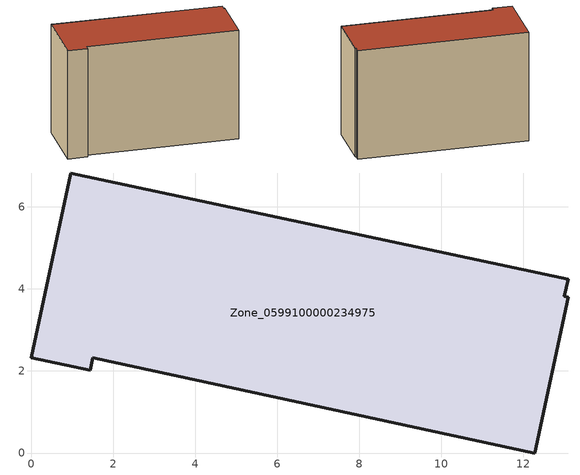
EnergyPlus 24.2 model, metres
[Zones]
Zone_0599100000234975
 floor ground (C_G): 13.01,3.82 13.1,3.8 12.29,0 1.5,2.32 1.44,2.02 0,2.33 0.97,6.83 13.1,4.23 z0
 wall outside (C_F): 0.97,6.83 0,2.33 1.44,2.02 1.5,2.32 12.29,0 13.1,3.8 13.01,3.82 13.1,4.23 0.97,6.83 z0:8.34
 roof outside (C_R): 13.01,3.82 13.1,4.23 0.97,6.83 0,2.33 1.44,2.02 1.5,2.32 12.29,0 13.1,3.8 z8.34
[BUILDING]
Pand.0599100000234975: North Axis=0; Terrain=City; Loads Convergence Tolerance Value=0.04; Temperature Convergence Tolerance Value=0.4; Solar Distribution=FullExterior; Maximum Number of Warmup Days=25; Minimum Number of Warmup Days=1
[Site:Location]
Rotterdam.The.Hague.AP_ZH_NLD Design_Conditions: Latitude=51.96; Longitude=4.45; Time Zone=1; Elevation=-4.5
[SITE:GROUNDTEMPERATURE:BUILDINGSURFACE]
18, 18, 18, 18, 18, 18, 18, 18, 18, 18, 18, 18
[MATERIAL] Thermal Absorptance=0.9; Solar Absorptance=0.7; Visible Absorptance=0.7
Name | Roughness | Thickness | Conductivity | Density | Specific Heat
G.TI.1975-1991 | MediumSmooth | 0.15 | 0.288461 | 540 | 1210
F.TI.1975-1991 | Rough | 0.3 | 0.230769 | 1920 | 840
R.TI.1975-1991 | MediumRough | 0.2 | 0.153846 | 1500 | 1000
[CONSTRUCTION]
C_G: G.TI.1975-1991
C_F: F.TI.1975-1991
C_R: R.TI.1975-1991
[ZONE]
Zone_0599100000234975: Type=1; Multiplier=1; Ceiling Height=Autocalculate; Volume=Autocalculate; Floor Area=autocalculate; Part of Total Floor Area=Yes
[ZONEINFILTRATION:DESIGNFLOWRATE]
Infil_Zone_0599100000234975: Zone or ZoneList or Space or SpaceList=Zone_0599100000234975; Schedule=AlwaysOn; Design Flow Rate Calculation Method=Flow/Area; Flow Rate per Floor Area=0.003; Constant Term Coefficient=1; Temperature Term Coefficient=0; Velocity Term Coefficient=0; Velocity Squared Term Coefficient=0
[HVACTEMPLATE:ZONE:IDEALLOADSAIRSYSTEM]
Zone_0599100000234975: Maximum Heating Supply Air Temperature=50; Minimum Cooling Supply Air Temperature=13; Maximum Heating Supply Air Humidity Ratio=0.0156; Minimum Cooling Supply Air Humidity Ratio=0.0077; Heating Limit=NoLimit; Cooling Limit=NoLimit; Dehumidification Control Type=ConstantSensibleHeatRatio; Cooling Sensible Heat Ratio=0.7; Dehumidification Setpoint=60; Humidification Control Type=None; Humidification Setpoint=30; Outdoor Air Method=None; Outdoor Air Flow Rate per Person=0.00944; Outdoor Air Flow Rate per Zone Floor Area=0; Outdoor Air Flow Rate per Zone=0; Demand Controlled Ventilation Type=None; Outdoor Air Economizer Type=NoEconomizer; Heat Recovery Type=None; Sensible Heat Recovery Effectiveness=0.7; Latent Heat Recovery Effectiveness=0.65
[ZONECONTROL:THERMOSTAT]
ThermostatControl_Zone_0599100000234975: Zone or ZoneList=Zone_0599100000234975; Control Type Schedule=DualSetpointControlType; Control 1=Thermostat_Zone_0599100000234975; Temperature Difference Between Cutout And Setpoint=0
[THERMOSTATSETPOINT:DUALSETPOINT]
Thermostat_Zone_0599100000234975: Heating Setpoint Temperature Schedule=HeatingSetpoint_Zone_0599100000234975; Cooling Setpoint Temperature Schedule=CoolingSetpoint_Zone_0599100000234975
[SCHEDULE:COMPACT]
HeatingSetpoint_Zone_0599100000234975: Through: 12/31, For: AllDays, Until: 24:00, 21
CoolingSetpoint_Zone_0599100000234975: Through: 12/31, For: AllDays, Until: 24:00, 24
DualSetpointControlType: Through: 12/31, For: AllDays, Until: 24:00, 4
AlwaysOn: Through: 12/31, For: AllDays, Until: 24:00, 1
